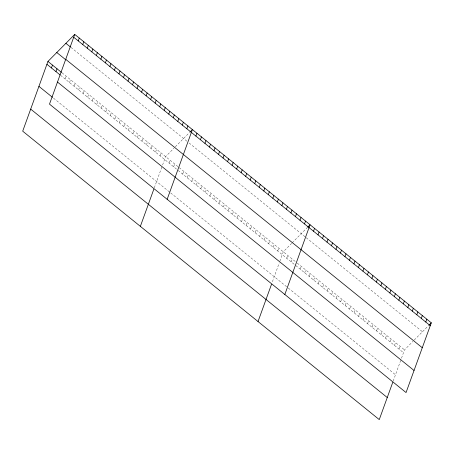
<?xml version="1.0" encoding="UTF-8"?>
<svg xmlns="http://www.w3.org/2000/svg" width="454" height="454" viewBox="0 0 454 454"><rect width="100%" height="100%" fill="white"/><g stroke="black" fill="none" stroke-linecap="round" stroke-linejoin="round"><path stroke-width="0.34" stroke-dasharray="2.27 1.7" d="M65.018 78.917L66.051 76.079M69.547 82.583L70.574 79.739M74.07 86.243L75.103 83.4M78.599 89.903L79.626 87.06M83.122 93.564L84.149 90.721M87.65 97.224L88.678 94.381M92.173 100.884L93.201 98.041M96.702 104.545L97.729 101.702M101.225 108.205L102.252 105.362M105.754 111.866L106.781 109.028M110.277 115.526L111.304 112.688M114.805 119.186L115.832 116.349M119.328 122.847L120.355 120.009M123.851 126.507L124.884 123.67M128.38 130.173L129.407 127.33M132.903 133.834L133.936 130.99M137.431 137.494L138.459 134.651M141.954 141.154L142.987 138.311M146.483 144.815L147.51 141.971M151.006 148.475L152.033 145.632M155.535 152.135L156.562 149.292M160.058 155.796L161.085 152.953M154.303 187.854L162.186 166.079M162.589 164.978L165.614 156.613L173.961 148.191M169.109 163.117L170.137 160.279M173.638 166.777L174.665 163.939M182.69 174.098L183.717 171.26M187.213 177.758L188.24 174.921M191.736 181.424L192.768 178.581M196.264 185.084L197.291 182.241M200.787 188.745L201.82 185.902M205.316 192.405L206.343 189.562M209.839 196.066L210.872 193.222M214.367 199.726L215.395 196.883M218.89 203.386L219.918 200.543M223.419 207.047L224.446 204.204M227.942 210.707L228.969 207.87M232.471 214.367L233.498 211.53M236.994 218.028L238.021 215.19M241.522 221.688L242.549 218.851M246.045 225.349L247.072 222.511M250.574 229.015L251.601 226.171M255.097 232.675L256.124 229.832M259.62 236.335L260.653 233.492M264.149 239.996L265.176 237.153M268.672 243.656L269.704 240.813M273.2 247.317L274.227 244.473M277.723 250.977L278.756 248.134M272.428 281.769L279.255 262.917M279.851 261.26L283.279 251.794L291.627 243.367M286.741 258.269L287.768 255.426M291.23 261.901L292.257 259.058M300.213 269.165L301.24 266.322M304.702 272.797L305.729 269.954M309.191 276.429L310.218 273.586M313.68 280.061L314.707 277.218M318.169 283.693L319.202 280.85M322.663 287.325L323.691 284.482M327.152 290.957L328.18 288.114M331.641 294.589L332.669 291.746M336.13 298.221L337.157 295.378M340.619 301.853L341.652 299.01M345.114 305.485L346.141 302.642M349.603 309.117L350.63 306.274M354.092 312.749L355.119 309.906M358.581 316.381L359.608 313.544M363.069 320.013L364.102 317.176M367.564 323.645L368.591 320.808M372.053 327.277L373.08 324.44M376.542 330.909L377.569 328.072M381.031 334.541L382.058 331.704M385.52 338.173L386.553 335.336M390.014 341.805L391.042 338.968M394.503 345.437L395.53 342.6M398.992 349.069L400.019 346.232M393.204 381.099L401.086 359.324M401.484 358.223L404.508 349.864L412.862 341.436M175.318 146.818L189.454 132.551M292.121 242.873L307.12 227.732M414.218 340.063L428.355 325.796M70.926 47.386L188.087 142.159M189.091 142.976L305.718 237.311M306.217 237.714L422.458 331.743M62.028 72.822L178.184 166.783M179.188 167.6L295.753 261.884M297.251 263.099L404.508 349.864M60.495 75.256L177.156 169.626M178.161 170.437L294.725 264.727M295.719 265.533L403.481 352.701M53.51 98.149L170.171 192.519M170.67 192.922L287.728 287.609M288.228 288.012L395.491 374.783"/><path stroke-width="0.68" d="M74.734 34.396L49.492 104.136L406.052 392.562L431.3 322.822L74.734 34.396L47.948 61.438L22.7 131.178L379.266 419.604L392.744 382.364M51.444 67.935L52.471 65.098M55.967 71.596L57 68.758M78.23 40.9L79.263 38.057M82.759 44.56L83.786 41.717M87.282 48.22L88.314 45.377M91.81 51.881L92.837 49.038M96.333 55.541L97.366 52.698M100.862 59.202L101.889 56.358M105.385 62.862L106.418 60.019M109.913 66.522L110.941 63.685M114.436 70.183L115.464 67.345M118.965 73.843L119.992 71.006M123.488 77.503L124.515 74.666M128.017 81.17L129.044 78.326M132.54 84.83L133.567 81.987M137.068 88.49L138.095 85.647M141.591 92.151L142.618 89.307M146.114 95.811L147.147 92.968M150.643 99.471L151.67 96.628M155.166 103.132L156.199 100.289M159.694 106.792L160.722 103.949M164.217 110.453L165.25 107.609M168.746 114.113L169.773 111.275M173.269 117.773L174.302 114.936M177.798 121.434L178.825 118.596M140.365 226.359L153.849 189.114M182.321 125.094L183.348 122.257M186.849 128.754L187.877 125.917M167.157 199.317L192.4 129.577L189.948 132.057M195.901 136.081L196.928 133.238M200.424 139.741L201.451 136.898M204.953 143.402L205.98 140.558M209.476 147.062L210.503 144.219M213.999 150.722L215.031 147.879M218.527 154.383L219.554 151.54M223.05 158.043L224.083 155.2M227.579 161.703L228.606 158.86M232.102 165.364L233.135 162.526M236.63 169.024L237.658 166.187M241.153 172.685L242.186 169.847M245.682 176.345L246.709 173.507M250.205 180.011L251.232 177.168M254.734 183.671L255.761 180.828M259.257 187.332L260.284 184.489M263.785 190.992L264.813 188.149M268.308 194.653L269.336 191.809M272.837 198.313L273.864 195.47M277.36 201.973L278.387 199.13M281.889 205.634L282.916 202.79M286.412 209.294L287.439 206.451M290.935 212.954L291.967 210.117M295.463 216.615L296.49 213.777M258.031 321.54L271.515 284.295M299.986 220.275L301.019 217.438M304.515 223.936L305.542 221.098M284.823 294.498L310.071 224.758L307.613 227.238M313.532 231.228L314.56 228.39M318.021 234.86L319.049 232.022M322.51 238.492L323.537 235.654M326.999 242.124L328.026 239.286M331.488 245.762L332.521 242.918M335.983 249.394L337.01 246.55M340.472 253.026L341.499 250.182M344.961 256.658L345.988 253.814M349.449 260.29L350.477 257.446M353.938 263.922L354.971 261.078M358.433 267.554L359.46 264.71M362.922 271.186L363.949 268.342M367.411 274.818L368.438 271.974M371.9 278.45L372.927 275.606M376.389 282.082L377.422 279.238M380.883 285.714L381.91 282.87M385.372 289.346L386.399 286.502M389.861 292.978L390.888 290.134M394.35 296.61L395.377 293.766M398.839 300.242L399.872 297.398M403.334 303.874L404.361 301.03M407.823 307.506L408.85 304.662M412.311 311.138L413.339 308.294M416.8 314.77L417.828 311.926M421.289 318.402L422.322 315.558M425.784 322.034L426.811 319.19M428.843 325.302L431.3 322.822M73.707 37.239L430.273 325.666M65.892 43.317L70.421 46.978M65.716 59.315L422.277 347.741M56.784 52.511L65.836 59.832M47.948 61.438L61.523 72.419M46.915 64.275L59.99 74.853M57.482 82.06L414.048 370.487M38.925 86.351L52.505 97.338M30.69 109.102L387.256 397.528"/></g></svg>
